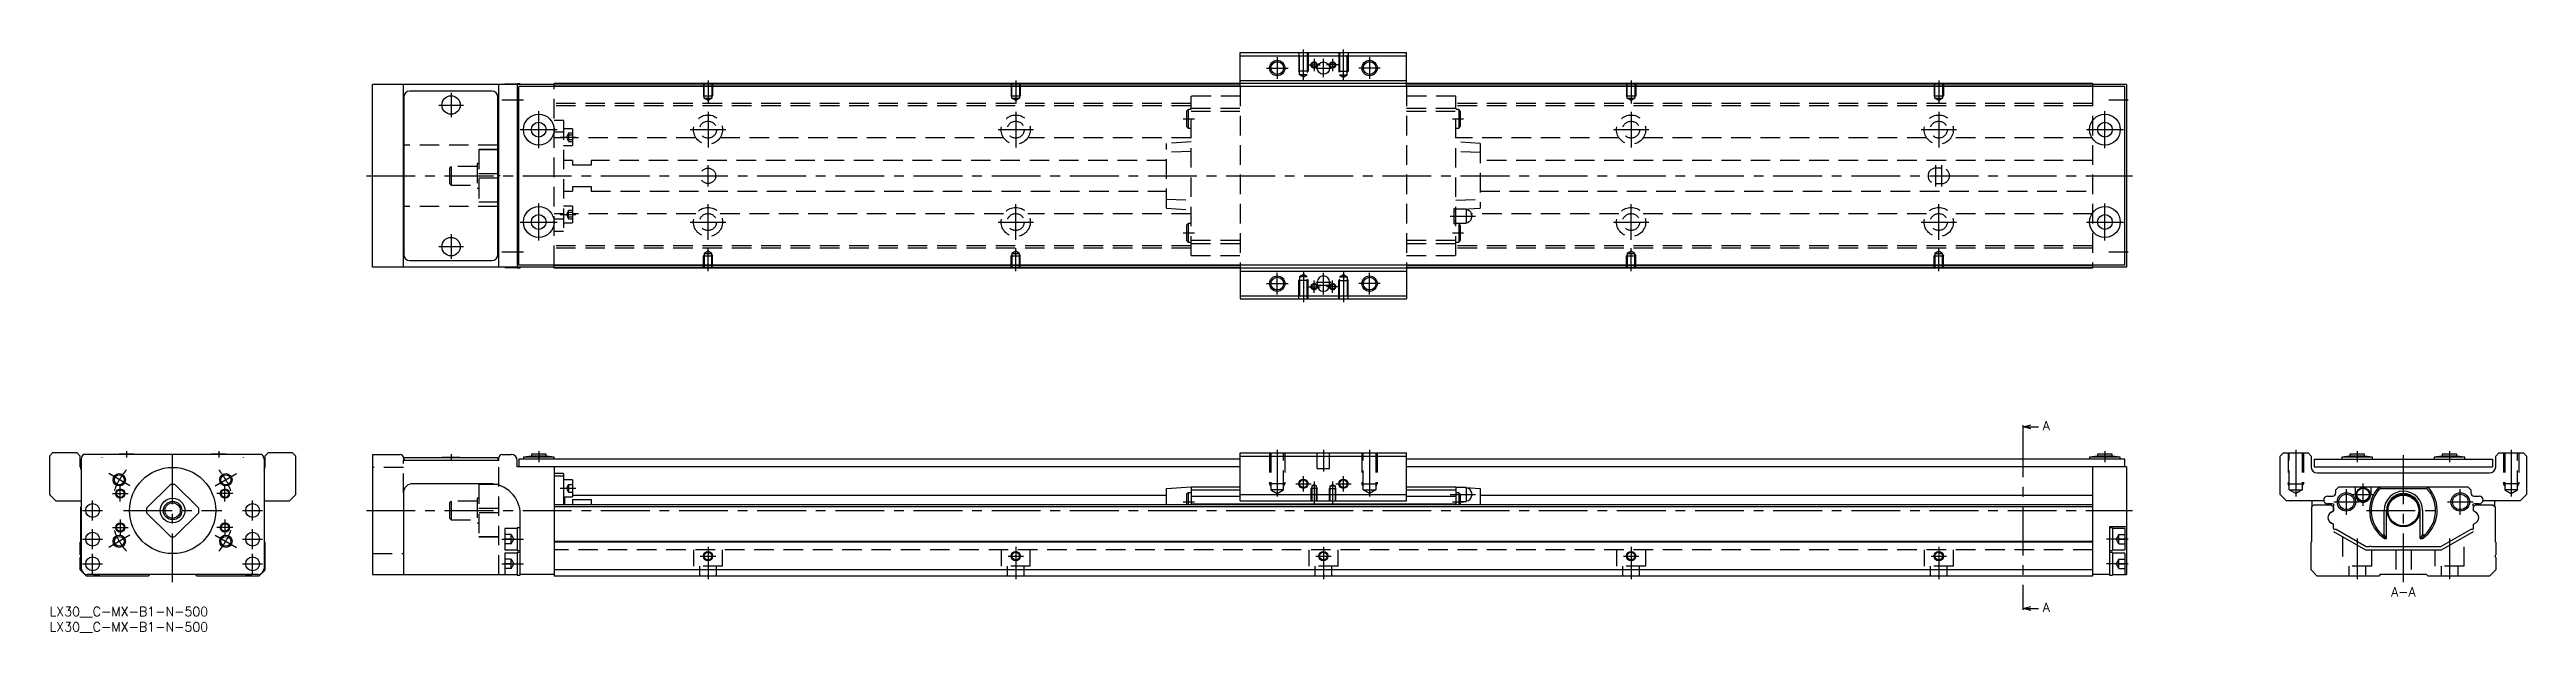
# Model space of a CAD drawing. Extents: x 0 to 805, y -8 to 181.
import ezdxf

# ---------------------------------------------------------------- set-up
doc = ezdxf.new("R2010")
doc.units = 0
doc.header["$LTSCALE"] = 0.5
doc.linetypes.add('CENTER', pattern=[50.8, 31.75, -6.35, 6.35, -6.35])
doc.linetypes.add('DASHED', pattern=[19.05, 12.7, -6.35])
for name, color, linetype in [('MSM_CENTER', 1, 'CENTER'), ('MSM_CONTINUOUS', 7, 'CONTINUOUS'), ('MSM_DASHED', 4, 'DASHED'), ('MSM_NARROW', 5, 'CONTINUOUS'), ('MSM_PART_NUMBER', 7, 'CONTINUOUS')]:
    doc.layers.add(name, color=color, linetype=linetype)
doc.styles.get("Standard").update_dxf_attribs({"font": 'txt.shx', "height": 3, "bigfont": 'bigfont.shx'})

# ---------------------------------------------------------------- blocks, each defined once
blk = doc.blocks.new('*U2')
at = {"layer": 'MSM_PART_NUMBER'}
blk.add_text('LX30__C-MX-B1-N-500', height=3, dxfattribs=at).set_placement((0, -3))
blk = doc.blocks.new('*U3')
at = {"layer": 'MSM_PART_NUMBER'}
blk.add_text('LX30__C-MX-B1-N-500', height=3, dxfattribs=at).set_placement((0, -8))

msp = doc.modelspace()

# ---------------------------------------------------------------- linework, layer by layer
at = {"layer": 'MSM_CENTER'}
for p, q in [((399, 178.5), (399, 171.5)), ((407.5, 171.09), (407.5, 181)), ((411, 178), (411, 174)), ((414, 172), (414, 178)), ((417, 178), (417, 174)), ((420.5, 171.09), (420.5, 181)), ((429, 178.5), (429, 171.5)), ((214, 171), (214, 163.49)), ((314, 171), (314, 163.49)), ((395.5, 175), (402.5, 175)), ((409, 176), (413, 176)), ((411.5, 175), (416.5, 175)), ((419, 176), (415, 176)), ((432.5, 175), (425.5, 175)), ((514, 171), (514, 163.49)), ((614, 171), (614, 163.49)), ((126.5, 163), (134.5, 163)), ((130.5, 167), (130.5, 159)), ((147, 164.7), (154, 164.7)), ((669.25, 164.7), (675.5, 164.7)), ((153, 155), (165, 155)), ((159, 149), (159, 161)), ((208.25, 155), (219.75, 155)), ((214, 160.75), (214, 149.25)), ((308.25, 155), (319.75, 155)), ((314, 160.75), (314, 149.25)), ((368.42, 158.5), (372.07, 158.5)), ((455.92, 158.5), (459.57, 158.5)), ((508.25, 155), (519.75, 155)), ((514, 160.75), (514, 149.25)), ((608.25, 155), (619.75, 155)), ((614, 160.75), (614, 149.25)), ((662, 155), (674, 155)), ((668, 149), (668, 161)), ((166, 152.55), (171, 152.55)), ((103, 140), (677, 140)), ((214, 136.5), (214, 143.5)), ((613, 136.5), (613, 143.5)), ((615, 136.5), (615, 143.5)), ((159, 119), (159, 131)), ((214, 119.25), (214, 130.75)), ((314, 119.25), (314, 130.75)), ((514, 119.25), (514, 130.75)), ((614, 119.25), (614, 130.75)), ((668, 119), (668, 131)), ((130.5, 121), (130.5, 113)), ((153, 125), (165, 125)), ((166, 127.44), (171, 127.44)), ((208.25, 125), (219.75, 125)), ((308.25, 125), (319.75, 125)), ((368.42, 121.5), (372.07, 121.5)), ((455.21, 126.9), (463.48, 126.9)), ((455.92, 121.5), (459.57, 121.5)), ((508.25, 125), (519.75, 125)), ((608.25, 125), (619.75, 125)), ((662, 125), (674, 125)), ((126.5, 117), (134.5, 117)), ((147, 115.3), (154, 115.3)), ((214, 109), (214, 116.51)), ((314, 109), (314, 116.51)), ((514, 109), (514, 116.51)), ((614, 109), (614, 116.51)), ((669.25, 115.3), (675.5, 115.3)), ((395.5, 105), (402.5, 105)), ((399, 101.5), (399, 108.5)), ((407.5, 108.91), (407.5, 99)), ((411, 102), (411, 106)), ((411.5, 105.5), (416.5, 105.5)), ((414, 101.5), (414, 108.5)), ((417, 102), (417, 106)), ((420.5, 108.91), (420.5, 99)), ((432.5, 105), (425.5, 105)), ((429, 101.5), (429, 108.5)), ((409, 104), (413, 104)), ((411.5, 104.5), (416.5, 104.5)), ((419, 104), (415, 104)), ((641.37, 58), (641.37, 0)), ((17, 48.6), (17, 48.49)), ((25, 50.6), (25, 48.5)), ((40, 8), (40, 51.5)), ((55, 50.6), (55, 48.5)), ((63, 48.49), (63, 48.6)), ((130.5, 49.6), (130.5, 47.49)), ((159, 50.6), (159, 47)), ((399, 51), (399, 35.81)), ((414, 51), (414, 44)), ((429, 51), (429, 35.81)), ((668, 50.6), (668, 47)), ((730, 51), (730, 35.81)), ((750, 50.6), (750, 47)), ((765, 8), (765, 51.5)), ((780, 50.6), (780, 47)), ((800, 51), (800, 35.81)), ((26.14, 39.3), (19.22, 43.3)), ((53.86, 39.3), (60.78, 43.3)), ((407.5, 37.5), (407.5, 42.5)), ((411, 40.76), (411, 33.5)), ((417, 40.76), (417, 33.5)), ((420.5, 37.5), (420.5, 42.5)), ((14, 28.05), (14, 34.55)), ((20.42, 36.8), (25.57, 36.8)), ((23, 34.22), (23, 39.38)), ((59.57, 36.8), (54.42, 36.8)), ((57, 34.22), (57, 39.38)), ((66, 28.05), (66, 34.55)), ((166, 38.55), (171, 38.55)), ((368.42, 34.1), (372.07, 34.1)), ((405, 40), (410, 40)), ((418, 40), (423, 40)), ((455.21, 36.5), (463.48, 36.5)), ((455.92, 34.1), (459.57, 34.1)), ((742.35, 34.1), (750.65, 34.1)), ((746.5, 29.95), (746.5, 38.25)), ((748.27, 36.5), (755.52, 36.5)), ((751.9, 32.87), (751.9, 40.12)), ((779.35, 34.1), (787.65, 34.1)), ((783.5, 29.95), (783.5, 38.25)), ((10.75, 31.3), (17.25, 31.3)), ((14, 18.75), (14, 25.25)), ((20.42, 25.8), (25.57, 25.8)), ((23, 28.38), (23, 23.23)), ((24, 31.3), (56, 31.3)), ((59.57, 25.8), (54.42, 25.8)), ((57, 28.38), (57, 23.23)), ((62.75, 31.3), (69.25, 31.3)), ((66, 18.75), (66, 25.25)), ((103, 31.3), (677, 31.3)), ((753, 31.3), (777, 31.3)), ((10.75, 22), (17.25, 22)), ((14, 10.75), (14, 17.25)), ((26.14, 23.3), (19.22, 19.3)), ((53.86, 23.3), (60.78, 19.3)), ((62.75, 22), (69.25, 22)), ((66, 10.75), (66, 17.25)), ((147, 22), (154, 22)), ((211.5, 16.5), (216.5, 16.5)), ((214, 19.5), (214, 9)), ((311.5, 16.5), (316.5, 16.5)), ((314, 19.5), (314, 9)), ((411.5, 16.5), (416.5, 16.5)), ((414, 19.5), (414, 9)), ((511.5, 16.5), (516.5, 16.5)), ((514, 19.5), (514, 9)), ((611.5, 16.5), (616.5, 16.5)), ((614, 19.5), (614, 9)), ((675.5, 22), (668.5, 22)), ((750, 22.18), (750, 9)), ((780, 22.18), (780, 9)), ((10.75, 14), (17.25, 14)), ((62.75, 14), (69.25, 14)), ((147, 14), (154, 14)), ((675.5, 14), (668.5, 14))]:
    msp.add_line(p, q, dxfattribs=at)
for start, end in [(138.53845, 161.46155), (18.53845, 41.46155), (198.53845, 221.46155), (318.53845, 341.46155)]:
    msp.add_arc((40, 31.3), 20, start, end, dxfattribs=at)
at = {"layer": 'MSM_CONTINUOUS'}
for p, q in [((387, 169), (387, 180)), ((387, 180), (441, 180)), ((387, 179), (441, 179)), ((441, 169), (441, 180)), ((105, 110.3), (105, 169.7)), ((164, 169.7), (105, 169.7)), ((115, 110.3), (115, 169.7)), ((146, 110.3), (146, 169.7)), ((148, 169.75), (148, 169.7)), ((152, 169.75), (148, 169.75)), ((153, 169.9), (152, 169.9)), ((152, 169.9), (152, 110.1)), ((153, 169.9), (153, 169.7)), ((164, 169), (164, 170)), ((664, 170), (164, 170)), ((387, 169.8), (164, 169.8)), ((387, 169.1), (164, 169.1)), ((387, 171), (441, 171)), ((664, 169.8), (441, 169.8)), ((664, 169.1), (441, 169.1)), ((664, 170), (664, 169)), ((675, 169.7), (664, 169.7)), ((675, 169.7), (675, 110.3)), ((115.1, 165.5), (115.1, 114.5)), ((143.7, 167.5), (117.1, 167.5)), ((145.7, 114.5), (145.7, 165.5)), ((152.5, 111), (152.5, 169)), ((674.5, 169), (152.5, 169)), ((674.5, 111), (674.5, 169)), ((115, 158.2), (115.1, 158.2)), ((145.7, 158.2), (146, 158.2)), ((115.1, 150), (115, 150)), ((146, 150), (145.7, 150)), ((146, 148.5), (145.7, 148.5)), ((146, 148.47), (145.7, 148.47)), ((145.7, 140.72), (146, 140.72)), ((146, 139.28), (145.7, 139.28)), ((115.1, 130), (115, 130)), ((146, 131.53), (145.7, 131.53)), ((146, 131.5), (145.7, 131.5)), ((146, 130), (145.7, 130)), ((115.1, 121.8), (115, 121.8)), ((146, 121.8), (145.7, 121.8)), ((164, 110.3), (105, 110.3)), ((117.1, 112.5), (143.7, 112.5)), ((148, 110.3), (148, 110.25)), ((148, 110.25), (152, 110.25)), ((152, 110.1), (153, 110.1)), ((674.5, 111), (152.5, 111)), ((153, 110.3), (153, 110.1)), ((164, 110), (164, 111)), ((387, 110.9), (164, 110.9)), ((387, 110.2), (164, 110.2)), ((664, 110), (164, 110)), ((387, 111), (387, 100)), ((387, 109), (441, 109)), ((412, 105.5), (412, 104.5)), ((416, 104.5), (416, 105.5)), ((441, 111), (441, 100)), ((664, 110.9), (441, 110.9)), ((664, 110.2), (441, 110.2)), ((664, 111), (664, 110)), ((675, 110.3), (664, 110.3)), ((387, 101), (441, 101)), ((387, 100), (441, 100)), ((641.37, 58.5), (643.87, 59.17)), ((641.37, 59), (641.37, 58)), ((643.87, 57.83), (641.37, 58.5)), ((641.37, 58.5), (646.38, 58.5)), ((1, 50), (0, 49)), ((0, 49), (0, 36.5)), ((9, 50), (1, 50)), ((10, 49), (9, 50)), ((10, 45.5), (10, 49)), ((69.02, 49.5), (10.98, 49.5)), ((22.6, 49.6), (22.6, 49.5)), ((27.4, 49.6), (22.6, 49.6)), ((27.4, 49.5), (27.4, 49.6)), ((52.6, 49.6), (52.6, 49.5)), ((57.4, 49.6), (52.6, 49.6)), ((57.4, 49.5), (57.4, 49.6)), ((71, 50), (70, 49)), ((70, 49), (70, 45.5)), ((79, 50), (71, 50)), ((80, 49), (79, 50)), ((80, 36.5), (80, 49)), ((105, 49.5), (105, 10.5)), ((105, 49.5), (114, 49.5)), ((115, 48.5), (115, 47.5)), ((115.1, 48.5), (115.1, 47.5)), ((115.1, 48.5), (145.7, 48.5)), ((127.5, 48.6), (133.5, 48.6)), ((127.5, 48.6), (127.5, 48.5)), ((133.5, 48.5), (133.5, 48.6)), ((145.7, 48.5), (145.7, 47.5)), ((146, 47.5), (146, 48.5)), ((147, 49.5), (150, 49.5)), ((156.6, 49), (154, 48.6)), ((154, 48.6), (154, 48)), ((164, 48.6), (154, 48.6)), ((156.6, 49.6), (156.6, 49)), ((161.4, 49.6), (156.6, 49.6)), ((161.4, 49), (156.6, 49)), ((161.4, 49), (161.4, 49.6)), ((164, 48.6), (161.4, 49)), ((164, 48), (164, 48.6)), ((387, 50), (441, 50)), ((387, 34.5), (387, 50)), ((387, 49), (441, 49)), ((441, 34.5), (441, 50)), ((665.6, 49), (663, 48.6)), ((663, 48.6), (663, 48)), ((673, 48.6), (663, 48.6)), ((665.6, 49.6), (665.6, 49)), ((670.4, 49.6), (665.6, 49.6)), ((670.4, 49), (665.6, 49)), ((670.4, 49), (670.4, 49.6)), ((673, 48.6), (670.4, 49)), ((673, 48), (673, 48.6)), ((725, 49), (726, 50)), ((725, 36.5), (725, 49)), ((726, 50), (734, 50)), ((734, 50), (735, 49)), ((735, 49), (735, 45.5)), ((747.6, 49), (745, 48.6)), ((745, 48.6), (745, 48)), ((755, 48.6), (745, 48.6)), ((752.4, 49.6), (747.6, 49.6)), ((747.6, 49.6), (747.6, 49)), ((752.4, 49), (747.6, 49)), ((752.4, 49), (752.4, 49.6)), ((755, 48.6), (752.4, 49)), ((755, 48), (755, 48.6)), ((777.6, 49), (775, 48.6)), ((785, 48.6), (775, 48.6)), ((775, 48.6), (775, 48)), ((782.4, 49.6), (777.6, 49.6)), ((777.6, 49.6), (777.6, 49)), ((782.4, 49), (777.6, 49)), ((782.4, 49), (782.4, 49.6)), ((785, 48.6), (782.4, 49)), ((785, 48), (785, 48.6)), ((795, 49), (796, 50)), ((795, 45.5), (795, 49)), ((796, 50), (804, 50)), ((804, 50), (805, 49)), ((805, 49), (805, 36.5)), ((10.3, 48), (10.3, 12.5)), ((69.7, 48), (69.7, 12.5)), ((146, 47.5), (115, 47.5)), ((152, 45.5), (152, 47.5)), ((387, 45.5), (152, 45.5)), ((152.5, 48), (152.5, 45.5)), ((387, 48), (152.5, 48)), ((164, 45.5), (164, 10)), ((167, 43.3), (164, 43.3)), ((167, 42.45), (164, 42.45)), ((167, 43.3), (167, 33.2)), ((170, 41.3), (167, 41.3)), ((170, 41.3), (170, 35.8)), ((674.5, 48), (441, 48)), ((675, 45.5), (441, 45.5)), ((664, 45.5), (664, 10)), ((674.5, 45.5), (674.5, 48)), ((675, 45.5), (675, 10.5)), ((736, 48), (794, 48)), ((736, 48), (736, 45.5)), ((736, 45.5), (794, 45.5)), ((737, 43.5), (793, 43.5)), ((794, 48), (794, 45.5)), ((0, 36.5), (2, 34.5)), ((2, 34.5), (10.3, 34.5)), ((10.2, 32.5), (10.3, 32.6)), ((10.2, 21.2), (10.2, 32.5)), ((39.28, 39.77), (31.53, 32.02)), ((48.47, 32.02), (40.72, 39.77)), ((69.7, 34.5), (78, 34.5)), ((69.7, 32.6), (69.8, 32.5)), ((69.8, 32.5), (69.8, 21.2)), ((78, 34.5), (80, 36.5)), ((115, 37), (115, 10.5)), ((143, 40), (118, 40)), ((664, 33.2), (164, 33.2)), ((664, 32.5), (164, 32.5)), ((167, 35.8), (170, 35.8)), ((167.5, 33.2), (167.5, 35.8)), ((170, 36.3), (363, 36.3)), ((170, 34.87), (176, 34.87)), ((170, 34.87), (170, 33.2)), ((176, 34.87), (176, 33.2)), ((363, 38.5), (371, 39)), ((363, 33.2), (363, 38.5)), ((370, 37.1), (369.5, 36.6)), ((369.5, 36.6), (369.5, 33.2)), ((371, 37.1), (370, 37.1)), ((370, 37.1), (370, 33.2)), ((371, 39), (387, 39)), ((371, 39), (371, 33.2)), ((371, 38), (387, 38)), ((371, 36), (387, 36)), ((371, 33.5), (457, 33.5)), ((387, 36.5), (441, 36.5)), ((387, 34.5), (441, 34.5)), ((441, 39), (457, 39)), ((441, 38), (457, 38)), ((441, 36), (457, 36)), ((457, 39), (465, 38.5)), ((457, 39), (457, 33.2)), ((460.45, 38.75), (457, 38.75)), ((458, 37.1), (457, 37.1)), ((458.5, 36.6), (458, 37.1)), ((458, 37.1), (458, 33.2)), ((458.5, 36.6), (458.5, 33.2)), ((458.5, 34.25), (460.45, 34.25)), ((460.45, 38.75), (460.45, 34.25)), ((462.2, 36.8), (462.2, 36.2)), ((465, 38.5), (465, 33.2)), ((465, 36.3), (664, 36.3)), ((727, 34.5), (725, 36.5)), ((739.13, 34.5), (727, 34.5)), ((735.2, 32.5), (735.9, 33.2)), ((735.2, 21.2), (735.2, 32.5)), ((735.3, 32.6), (735.3, 34.5)), ((735.9, 33.2), (741.55, 33.2)), ((740.35, 36), (742.05, 36)), ((741.75, 33.5), (740.35, 33.5)), ((741.55, 33.2), (742.25, 32.5)), ((741.55, 33.2), (742.25, 32.5)), ((742.2, 32.55), (742.2, 32.7)), ((742.25, 32.5), (742.2, 32.55)), ((742.25, 31.15), (742.25, 32.5)), ((742.25, 32.5), (742.25, 31.15)), ((743.05, 38), (744.05, 39)), ((743.05, 37), (743.05, 38)), ((744.05, 39), (785.95, 39)), ((749.4, 36.5), (749.4, 39)), ((754.4, 39), (754.4, 36.5)), ((757.14, 39), (757.4, 38.5)), ((757.4, 38.5), (772.6, 38.5)), ((772.6, 38.5), (772.86, 39)), ((785.95, 39), (786.95, 38)), ((786.95, 38), (786.95, 37)), ((787.75, 32.5), (788.45, 33.2)), ((787.75, 32.5), (788.45, 33.2)), ((787.75, 31.15), (787.75, 32.5)), ((787.8, 32.7), (787.8, 32.55)), ((787.95, 36), (789.65, 36)), ((789.65, 33.5), (788.25, 33.5)), ((788.45, 33.2), (794.1, 33.2)), ((803, 34.5), (790.87, 34.5)), ((794.1, 33.2), (794.8, 32.5)), ((794.7, 32.6), (794.7, 34.5)), ((794.8, 32.5), (794.8, 21.2)), ((805, 36.5), (803, 34.5)), ((31.53, 30.58), (39.28, 22.83)), ((40.72, 22.83), (48.47, 30.58)), ((152, 25.5), (148, 25.5)), ((148, 25.5), (148, 18.5)), ((153, 25.65), (152, 25.65)), ((152, 25.65), (152, 18.35)), ((153, 10.35), (153, 30)), ((675, 26), (669.5, 26)), ((669.5, 26), (669.5, 10.35)), ((670.5, 25.65), (669.5, 25.65)), ((670.5, 25.65), (670.5, 18.35)), ((674.5, 25.5), (670.5, 25.5)), ((674.5, 25.5), (674.5, 18.5)), ((742.25, 31.15), (741.5, 30.72)), ((742.25, 26.85), (741.5, 27.28)), ((741.6, 30.78), (742.25, 31.15)), ((741.6, 27.22), (742.25, 26.85)), ((742.25, 25.45), (742.25, 26.85)), ((742.25, 24.5), (752.64, 18.5)), ((743.1, 25.16), (742.7, 25.16)), ((752.91, 19.5), (743.1, 25.16)), ((758.74, 23.45), (758.74, 31.3)), ((759.5, 22.2), (759.5, 31.3)), ((770.5, 22.2), (770.5, 31.3)), ((771.26, 31.3), (771.26, 23.45)), ((786.9, 25.16), (777.09, 19.5)), ((777.36, 18.5), (787.75, 24.5)), ((787.3, 25.16), (786.9, 25.16)), ((788.4, 30.78), (787.75, 31.15)), ((787.75, 26.85), (788.5, 27.28)), ((787.75, 25.45), (787.75, 26.85)), ((788.4, 30.78), (788.49, 30.73)), ((10, 21), (10.2, 21.2)), ((10, 16.9), (10, 21)), ((69.8, 21.2), (70, 21)), ((70, 21), (70, 12)), ((148, 18.5), (152, 18.5)), ((152, 17.5), (148, 17.5)), ((148, 17.5), (148, 10.5)), ((152, 18.35), (153, 18.35)), ((153, 17.65), (152, 17.65)), ((152, 17.65), (152, 10.35)), ((664, 21.2), (164, 21.2)), ((664, 21), (164, 21)), ((669.5, 18.35), (670.5, 18.35)), ((670.5, 17.65), (669.5, 17.65)), ((670.5, 18.5), (674.5, 18.5)), ((670.5, 17.65), (670.5, 10.35)), ((674.5, 17.5), (670.5, 17.5)), ((674.5, 17.5), (674.5, 10.5)), ((735, 21), (735.2, 21.2)), ((735, 12), (735, 21)), ((752.64, 18.5), (777.36, 18.5)), ((753.85, 19.5), (752.91, 19.5)), ((777.09, 19.5), (754.65, 19.5)), ((758.07, 23.45), (758.74, 23.45)), ((759.5, 22.2), (758.74, 23.45)), ((758.82, 22.2), (759.5, 22.2)), ((771.26, 23.45), (770.5, 22.2)), ((770.5, 22.2), (771.18, 22.2)), ((771.26, 23.45), (771.93, 23.45)), ((794.8, 21.2), (795, 21)), ((795, 21), (795, 16.9)), ((10, 12), (10, 16.1)), ((10.7, 11.3), (10, 12)), ((12, 10), (11.1, 10.9)), ((32, 10), (12, 10)), ((67.7, 10.5), (12.3, 10.5)), ((32.5, 10.5), (32, 10)), ((48, 10), (47.5, 10.5)), ((68, 10), (48, 10)), ((68.9, 10.9), (68, 10)), ((70, 12), (69.3, 11.3)), ((105, 10.5), (152, 10.5)), ((152, 10.35), (153, 10.35)), ((164, 10.5), (153, 10.5)), ((664, 12), (164, 12)), ((664, 10), (164, 10)), ((669.5, 10.5), (664, 10.5)), ((669.5, 10.35), (670.5, 10.35)), ((670.5, 10.5), (675, 10.5)), ((737, 10), (735, 12)), ((757, 10), (737, 10)), ((757.5, 10.5), (757, 10)), ((772.5, 10.5), (757.5, 10.5)), ((773, 10), (772.5, 10.5)), ((793, 10), (773, 10)), ((795, 12), (793, 10)), ((795, 16.1), (795, 12)), ((641.37, -0.5), (643.87, 0.17)), ((641.37, 0), (641.37, -1)), ((643.87, -1.17), (641.37, -0.5)), ((641.37, -0.5), (646.38, -0.5))]:
    msp.add_line(p, q, dxfattribs=at)
for centre, radius in [((399, 175), 2.07), ((414, 175), 2), ((429, 175), 2.07), ((130.5, 163), 3), ((159, 155), 5), ((159, 155), 2.4), ((668, 155), 5), ((668, 155), 2.4), ((159, 125), 5), ((668, 125), 5), ((159, 125), 2.4), ((668, 125), 2.4), ((130.5, 117), 3), ((399, 105), 2.07), ((429, 105), 2.07), ((22.68, 41.3), 1.62), ((40, 31.3), 14), ((57.32, 41.3), 1.62), ((407.5, 40), 1.23), ((420.5, 40), 1.23), ((14, 31.3), 2.25), ((23, 36.8), 1.23), ((40, 31.3), 4), ((40, 31.3), 3), ((40, 31.3), 2.5), ((57, 36.8), 1.23), ((66, 31.3), 2.25), ((746.5, 34.1), 3), ((746.5, 34.1), 2.5), ((751.9, 36.5), 2.25), ((751.9, 36.5), 2.05), ((765, 31.3), 5.3), ((765, 31.3), 5), ((783.5, 34.1), 3), ((783.5, 34.1), 2.5), ((14, 22), 2.25), ((23, 25.8), 1.23), ((57, 25.8), 1.23), ((66, 22), 2.25), ((14, 14), 2.25), ((22.68, 21.3), 1.62), ((57.32, 21.3), 1.62), ((66, 14), 2.25), ((214, 16.5), 1.23), ((314, 16.5), 1.23), ((414, 16.5), 1.23), ((514, 16.5), 1.23), ((614, 16.5), 1.23)]:
    msp.add_circle(centre, radius, dxfattribs=at)
for centre, radius, start, end in [((117.1, 165.5), 2, 90, 180), ((143.7, 165.5), 2, 0, 90), ((117.1, 114.5), 2, 180, 270), ((143.7, 114.5), 2, 270, 0), ((414, 105.5), 2, 0, 180), ((414, 104.5), 2, 180, 0), ((12.3, 48), 2, 131.40962, 180), ((67.7, 48), 2, 0, 48.59038), ((114, 48.5), 1, 0, 90), ((147, 48.5), 1, 90, 180), ((150, 47.5), 2, 0, 90), ((12, 45.5), 2, 180, 211.78833), ((68, 45.5), 2, 328.21167, 0), ((737, 45.5), 2, 180, 270), ((793, 45.5), 2, 270, 0), ((40, 31.3), 8.5, 85.11917, 94.88083), ((118, 37), 3, 90, 180), ((143, 30), 10, 0, 90), ((460.45, 36.8), 1.75, 0, 90), ((460.45, 36.2), 1.75, 270, 0), ((740.35, 34.75), 1.25, 90, 270), ((741.75, 32.5), 1, 41.23398, 90), ((742.05, 37), 1, 270, 0), ((742.7, 32.7), 0.5, 113.32535, 180), ((751.9, 36.5), 2.5, 180, 0), ((765, 31.3), 11, 135.573, 235.81959), ((765, 31.3), 10.47, 136.57129, 228.55525), ((765, 31.3), 6.26, 0, 180), ((765, 31.3), 5.5, 0, 180), ((765, 31.3), 11, 304.18041, 44.427), ((765, 31.3), 10.47, 311.44475, 43.42871), ((787.95, 37), 1, 180, 270), ((788.25, 32.5), 1, 90, 138.76602), ((787.3, 32.7), 0.5, 0, 66.67465), ((789.65, 34.75), 1.25, 270, 90), ((40, 31.3), 8.5, 175.11917, 184.88083), ((40, 31.3), 8.5, 355.11917, 4.88083), ((742.65, 28.85), 2.2, 121.45533, 176.01903), ((742.65, 29.15), 2.2, 183.98097, 241.45517), ((742.65, 28.85), 2.2, 121.38869, 134.53306), ((742.7, 25.66), 0.5, 205.84193, 270), ((787.3, 25.66), 0.5, 270, 334.15807), ((787.35, 28.85), 2.2, 3.98097, 61.45517), ((787.35, 29.15), 2.2, 301.45533, 356.01903), ((9.7, 16.5), 0.5, 306.8699, 53.1301), ((40, 31.3), 8.5, 265.11917, 274.88083), ((754.25, 19.2), 0.5, 36.8699, 143.1301), ((766, 27.35), 8.83, 206.14749, 215.62533), ((764, 27.35), 8.84, 324.37545, 333.85173), ((795.3, 16.5), 0.5, 126.8699, 233.1301), ((12.3, 12.5), 2, 180, 270), ((15.3, 14), 3.65, 253.51703, 286.48297), ((64.7, 14), 3.65, 253.51703, 286.48297), ((67.7, 12.5), 2, 270, 0)]:
    msp.add_arc(centre, radius, start, end, dxfattribs=at)
at = {"layer": 'MSM_DASHED'}
for p, q in [((406, 180), (406, 174)), ((406.27, 172.8), (406.27, 180)), ((408.73, 180), (408.73, 172.8)), ((409, 180), (409, 174)), ((419, 180), (419, 174)), ((419.27, 180), (419.27, 172.8)), ((421.73, 172.8), (421.73, 180)), ((422, 180), (422, 174)), ((212.5, 170), (212.5, 166)), ((212.77, 165.2), (212.77, 170)), ((215.23, 170), (215.23, 165.2)), ((215.5, 170), (215.5, 166)), ((312.5, 170), (312.5, 166)), ((312.77, 165.2), (312.77, 170)), ((315.23, 170), (315.23, 165.2)), ((315.5, 170), (315.5, 166)), ((409, 174), (406, 174)), ((406.27, 173.53), (406, 174)), ((408.73, 172.8), (406.27, 172.8)), ((407.5, 172.09), (406.27, 172.8)), ((408.73, 172.8), (407.5, 172.09)), ((408.73, 173.53), (409, 174)), ((419, 174), (422, 174)), ((419.27, 173.53), (419, 174)), ((419.27, 172.8), (421.73, 172.8)), ((419.27, 172.8), (420.5, 172.09)), ((420.5, 172.09), (421.73, 172.8)), ((421.73, 173.53), (422, 174)), ((512.5, 170), (512.5, 166)), ((512.77, 165.2), (512.77, 170)), ((515.23, 170), (515.23, 165.2)), ((515.5, 170), (515.5, 166)), ((612.5, 170), (612.5, 166)), ((612.77, 165.2), (612.77, 170)), ((615.23, 170), (615.23, 165.2)), ((615.5, 170), (615.5, 166)), ((164, 111), (164, 169)), ((371, 163.45), (164, 163.45)), ((371, 162.75), (164, 162.75)), ((212.77, 165.53), (212.5, 166)), ((212.5, 166), (215.5, 166)), ((212.77, 165.2), (215.23, 165.2)), ((214, 164.49), (212.77, 165.2)), ((215.23, 165.2), (214, 164.49)), ((215.23, 165.53), (215.5, 166)), ((312.77, 165.53), (312.5, 166)), ((312.5, 166), (315.5, 166)), ((312.77, 165.2), (315.23, 165.2)), ((314, 164.49), (312.77, 165.2)), ((315.23, 165.2), (314, 164.49)), ((315.23, 165.53), (315.5, 166)), ((370, 161.5), (369.5, 161)), ((370, 161.5), (370, 155.5)), ((371, 161.5), (370, 161.5)), ((387, 165.9), (371, 165.9)), ((371, 114.1), (371, 165.9)), ((371, 161.95), (387, 161.95)), ((387, 169), (387, 111)), ((441, 169), (441, 111)), ((457, 165.9), (441, 165.9)), ((441, 161.95), (457, 161.95)), ((457, 114.1), (457, 165.9)), ((664, 163.45), (457, 163.45)), ((664, 162.75), (457, 162.75)), ((458, 161.5), (457, 161.5)), ((458.5, 161), (458, 161.5)), ((458, 161.5), (458, 155.5)), ((512.77, 165.53), (512.5, 166)), ((512.5, 166), (515.5, 166)), ((512.77, 165.2), (515.23, 165.2)), ((514, 164.49), (512.77, 165.2)), ((515.23, 165.2), (514, 164.49)), ((515.23, 165.53), (515.5, 166)), ((612.77, 165.53), (612.5, 166)), ((612.5, 166), (615.5, 166)), ((612.77, 165.2), (615.23, 165.2)), ((614, 164.49), (612.77, 165.2)), ((615.23, 165.2), (614, 164.49)), ((615.23, 165.53), (615.5, 166)), ((664, 169), (664, 111)), ((167, 158), (164, 158)), ((167, 154.13), (164, 154.13)), ((167, 158), (167, 122)), ((170, 155.3), (167, 155.3)), ((168.7, 153.8), (167.98, 152.55)), ((168.7, 154), (170, 154)), ((168.7, 154), (168.7, 151.11)), ((168.7, 153.28), (170, 153.28)), ((170, 155.3), (170, 149.8)), ((369.5, 161), (369.5, 156)), ((369.5, 156), (370, 155.5)), ((370, 155.5), (371, 155.5)), ((371, 160.95), (387, 160.95)), ((441, 160.95), (457, 160.95)), ((457, 155.5), (458, 155.5)), ((458, 155.5), (458.5, 156)), ((458.5, 161), (458.5, 156)), ((145.7, 150), (115.1, 150)), ((139.5, 148.5), (139.5, 131.5)), ((145.7, 148.5), (139.5, 148.5)), ((145.7, 148.47), (139.5, 148.47)), ((167, 152.38), (164, 152.38)), ((167, 149.8), (170, 149.8)), ((170, 145), (167, 145)), ((168.7, 151.3), (167.98, 152.55)), ((168.7, 151.83), (170, 151.83)), ((168.7, 151.11), (170, 151.11)), ((210.05, 152.36), (170, 152.36)), ((170, 145), (170, 143.5)), ((176, 145), (176, 143.5)), ((363, 145), (176, 145)), ((310.05, 152.36), (217.95, 152.36)), ((371, 152.36), (317.95, 152.36)), ((371, 151), (363, 150.47)), ((363, 129.53), (363, 150.47)), ((371, 147.86), (363, 147.6)), ((510.05, 152.36), (457, 152.36)), ((465, 150.47), (457, 151)), ((465, 147.6), (457, 147.86)), ((465, 150.47), (465, 129.53)), ((664, 145), (465, 145)), ((610.05, 152.36), (517.95, 152.36)), ((664, 152.36), (617.95, 152.36)), ((130.5, 143), (130, 142.5)), ((130, 142.5), (130, 137.5)), ((130, 137.5), (130.5, 137)), ((130.5, 143), (130.5, 137)), ((139, 143), (130.5, 143)), ((130.5, 137), (139, 137)), ((139, 144), (139, 136)), ((139.5, 144), (139, 144)), ((139.5, 140.72), (145.7, 140.72)), ((145.7, 139.28), (139.5, 139.28)), ((146.5, 140), (146, 140)), ((176, 143.5), (170, 143.5)), ((615, 142.5), (613, 142.5)), ((613, 137.5), (615, 137.5)), ((145.7, 130), (115.1, 130)), ((139, 136), (139.5, 136)), ((139.5, 131.53), (145.7, 131.53)), ((139.5, 131.5), (145.7, 131.5)), ((167, 135), (170, 135)), ((170, 130.19), (167, 130.19)), ((168.7, 128.89), (170, 128.89)), ((168.7, 126), (168.7, 128.89)), ((170, 136.5), (176, 136.5)), ((170, 136.5), (170, 135)), ((170, 130.19), (170, 124.69)), ((176, 136.5), (176, 135)), ((176, 135), (363, 135)), ((363, 132.4), (371, 132.14)), ((363, 129.53), (371, 129)), ((456.5, 129.4), (457, 129.4)), ((456.5, 124.4), (456.5, 129.4)), ((457, 132.14), (465, 132.4)), ((460.45, 129.15), (457, 129.15)), ((459.26, 129.15), (465, 129.53)), ((460.45, 129.15), (460.45, 124.65)), ((465, 135), (664, 135)), ((167, 127.62), (164, 127.62)), ((167, 125.87), (164, 125.87)), ((164, 122), (167, 122)), ((167, 124.69), (170, 124.69)), ((168.7, 128.69), (167.98, 127.44)), ((168.7, 126.19), (167.98, 127.44)), ((168.7, 128.17), (170, 128.17)), ((168.7, 126.72), (170, 126.72)), ((168.7, 126), (170, 126)), ((210.05, 127.64), (170, 127.64)), ((310.05, 127.64), (217.95, 127.64)), ((371, 127.64), (317.95, 127.64)), ((370, 124.5), (369.5, 124)), ((369.5, 124), (369.5, 119)), ((370, 124.5), (370, 118.5)), ((371, 124.5), (370, 124.5)), ((457, 128.4), (456.5, 128.4)), ((456.5, 125.4), (457, 125.4)), ((456.5, 124.4), (457, 124.4)), ((457, 124.65), (460.45, 124.65)), ((458, 124.5), (457, 124.5)), ((458.5, 124), (458, 124.5)), ((458, 124.5), (458, 118.5)), ((458.5, 124), (458.5, 119)), ((510.05, 127.64), (462.14, 127.64)), ((462.2, 127.2), (462.2, 126.6)), ((610.05, 127.64), (517.95, 127.64)), ((664, 127.64), (617.95, 127.64)), ((371, 117.25), (164, 117.25)), ((371, 116.55), (164, 116.55)), ((212.77, 114.47), (212.5, 114)), ((212.5, 110), (212.5, 114)), ((212.5, 114), (215.5, 114)), ((214, 115.51), (212.77, 114.8)), ((212.77, 114.8), (212.77, 110)), ((212.77, 114.8), (215.23, 114.8)), ((215.23, 114.8), (214, 115.51)), ((215.23, 110), (215.23, 114.8)), ((215.23, 114.47), (215.5, 114)), ((215.5, 110), (215.5, 114)), ((312.77, 114.47), (312.5, 114)), ((312.5, 110), (312.5, 114)), ((312.5, 114), (315.5, 114)), ((314, 115.51), (312.77, 114.8)), ((312.77, 114.8), (312.77, 110)), ((312.77, 114.8), (315.23, 114.8)), ((315.23, 114.8), (314, 115.51)), ((315.23, 110), (315.23, 114.8)), ((315.23, 114.47), (315.5, 114)), ((315.5, 110), (315.5, 114)), ((369.5, 119), (370, 118.5)), ((370, 118.5), (371, 118.5)), ((371, 119.05), (387, 119.05)), ((371, 118.05), (387, 118.05)), ((371, 114.1), (387, 114.1)), ((441, 119.05), (457, 119.05)), ((441, 118.05), (457, 118.05)), ((441, 114.1), (457, 114.1)), ((457, 118.5), (458, 118.5)), ((664, 117.25), (457, 117.25)), ((664, 116.55), (457, 116.55)), ((458, 118.5), (458.5, 119)), ((512.77, 114.47), (512.5, 114)), ((512.5, 110), (512.5, 114)), ((512.5, 114), (515.5, 114)), ((514, 115.51), (512.77, 114.8)), ((512.77, 114.8), (512.77, 110)), ((512.77, 114.8), (515.23, 114.8)), ((515.23, 114.8), (514, 115.51)), ((515.23, 110), (515.23, 114.8)), ((515.23, 114.47), (515.5, 114)), ((515.5, 110), (515.5, 114)), ((612.77, 114.47), (612.5, 114)), ((612.5, 110), (612.5, 114)), ((612.5, 114), (615.5, 114)), ((614, 115.51), (612.77, 114.8)), ((612.77, 114.8), (612.77, 110)), ((612.77, 114.8), (615.23, 114.8)), ((615.23, 114.8), (614, 115.51)), ((615.23, 110), (615.23, 114.8)), ((615.23, 114.47), (615.5, 114)), ((615.5, 110), (615.5, 114)), ((406.27, 106.47), (406, 106)), ((409, 106), (406, 106)), ((406, 100), (406, 106)), ((407.5, 107.91), (406.27, 107.2)), ((406.27, 107.2), (406.27, 100)), ((408.73, 107.2), (406.27, 107.2)), ((408.73, 107.2), (407.5, 107.91)), ((408.73, 100), (408.73, 107.2)), ((408.73, 106.47), (409, 106)), ((409, 100), (409, 106)), ((419.27, 106.47), (419, 106)), ((419, 100), (419, 106)), ((419, 106), (422, 106)), ((419.27, 107.2), (420.5, 107.91)), ((419.27, 100), (419.27, 107.2)), ((419.27, 107.2), (421.73, 107.2)), ((420.5, 107.91), (421.73, 107.2)), ((421.73, 107.2), (421.73, 100)), ((421.73, 106.47), (422, 106)), ((422, 100), (422, 106)), ((396.5, 50), (396.5, 40)), ((396.93, 50), (396.93, 38)), ((401.07, 38), (401.07, 50)), ((401.5, 50), (401.5, 40)), ((412, 45), (412, 50)), ((416, 45), (416, 50)), ((426.5, 50), (426.5, 40)), ((426.93, 38), (426.93, 50)), ((431.07, 50), (431.07, 38)), ((431.5, 50), (431.5, 40)), ((727.5, 50), (727.5, 40)), ((727.93, 38), (727.93, 50)), ((732.07, 50), (732.07, 38)), ((732.5, 50), (732.5, 40)), ((797.5, 50), (797.5, 40)), ((797.93, 50), (797.93, 38)), ((802.07, 38), (802.07, 50)), ((802.5, 50), (802.5, 40)), ((115, 45.3), (105, 45.3)), ((115, 37), (115, 47.5)), ((146, 10.5), (146, 47.5)), ((412, 45), (416, 45)), ((130.5, 34.3), (130, 33.8)), ((130, 33.8), (130, 28.8)), ((130.5, 34.3), (130.5, 28.3)), ((139, 34.3), (130.5, 34.3)), ((139, 35.3), (139, 27.3)), ((139.5, 35.3), (139, 35.3)), ((139.5, 39.8), (139.5, 22.8)), ((146, 39.8), (139.5, 39.8)), ((146, 39.77), (139.5, 39.77)), ((168.7, 39.8), (167.98, 38.55)), ((168.7, 37.3), (167.98, 38.55)), ((168.7, 39.8), (170, 39.8)), ((168.7, 39.8), (168.7, 37.3)), ((168.7, 38.55), (170, 38.55)), ((168.7, 37.3), (170, 37.3)), ((401.5, 40), (396.5, 40)), ((396.93, 39.25), (396.5, 40)), ((401.07, 38), (396.93, 38)), ((396.93, 38), (399, 36.81)), ((399, 36.81), (401.07, 38)), ((401.07, 39.25), (401.5, 40)), ((410.22, 38.87), (410, 38.5)), ((412, 38.5), (410, 38.5)), ((410, 34.5), (410, 38.5)), ((411, 39.76), (410.22, 39.31)), ((411.78, 39.31), (410.22, 39.31)), ((410.22, 39.31), (410.22, 34.5)), ((411.78, 39.31), (411, 39.76)), ((411.78, 34.5), (411.78, 39.31)), ((411.78, 38.87), (412, 38.5)), ((412, 34.5), (412, 38.5)), ((416.22, 38.87), (416, 38.5)), ((416, 34.5), (416, 38.5)), ((416, 38.5), (418, 38.5)), ((416.22, 39.31), (417, 39.76)), ((416.22, 39.31), (417.78, 39.31)), ((416.22, 34.5), (416.22, 39.31)), ((417, 39.76), (417.78, 39.31)), ((417.78, 39.31), (417.78, 34.5)), ((417.78, 38.87), (418, 38.5)), ((418, 34.5), (418, 38.5)), ((426.5, 40), (431.5, 40)), ((426.93, 39.25), (426.5, 40)), ((426.93, 38), (431.07, 38)), ((429, 36.81), (426.93, 38)), ((431.07, 38), (429, 36.81)), ((431.07, 39.25), (431.5, 40)), ((727.5, 40), (732.5, 40)), ((727.93, 39.25), (727.5, 40)), ((730, 36.81), (727.93, 38)), ((727.93, 38), (732.07, 38)), ((732.07, 38), (730, 36.81)), ((732.07, 39.25), (732.5, 40)), ((802.5, 40), (797.5, 40)), ((797.93, 39.25), (797.5, 40)), ((797.93, 38), (800, 36.81)), ((802.07, 38), (797.93, 38)), ((800, 36.81), (802.07, 38)), ((802.07, 39.25), (802.5, 40)), ((130, 28.8), (130.5, 28.3)), ((130.5, 28.3), (139, 28.3)), ((139, 27.3), (139.5, 27.3)), ((139.5, 32.02), (146, 32.02)), ((146, 30.58), (139.5, 30.58)), ((105, 17.3), (115, 17.3)), ((139.5, 22.83), (146, 22.83)), ((139.5, 22.8), (146, 22.8)), ((150, 23.5), (148, 23.5)), ((150, 22), (148, 22)), ((150, 20.5), (148, 20.5)), ((150, 20.5), (150, 23.5)), ((150, 23.5), (150.87, 22)), ((150, 20.5), (150.87, 22)), ((664, 18.5), (164, 18.5)), ((209.25, 18.5), (209.25, 13.2)), ((218.75, 13.2), (218.75, 18.5)), ((309.25, 18.5), (309.25, 13.2)), ((318.75, 13.2), (318.75, 18.5)), ((409.25, 18.5), (409.25, 13.2)), ((418.75, 13.2), (418.75, 18.5)), ((509.25, 18.5), (509.25, 13.2)), ((518.75, 13.2), (518.75, 18.5)), ((609.25, 18.5), (609.25, 13.2)), ((618.75, 13.2), (618.75, 18.5)), ((672.5, 23.5), (671.63, 22)), ((672.5, 20.5), (671.63, 22)), ((672.5, 20.5), (672.5, 23.5)), ((672.5, 23.5), (674.5, 23.5)), ((672.5, 22), (674.5, 22)), ((672.5, 20.5), (674.5, 20.5)), ((745.25, 22.77), (745.25, 13.2)), ((754.75, 13.2), (754.75, 18.5)), ((762.5, 18.5), (762.5, 10.5)), ((767.5, 18.5), (767.5, 10.5)), ((775.25, 18.5), (775.25, 13.2)), ((784.75, 13.2), (784.75, 22.77)), ((150, 15.5), (148, 15.5)), ((150, 14), (148, 14)), ((150, 12.5), (148, 12.5)), ((150, 12.5), (150, 15.5)), ((150, 15.5), (150.87, 14)), ((150, 12.5), (150.87, 14)), ((218.75, 13.2), (209.25, 13.2)), ((211.25, 13.2), (211.25, 10)), ((216.75, 10), (216.75, 13.2)), ((318.75, 13.2), (309.25, 13.2)), ((311.25, 13.2), (311.25, 10)), ((316.75, 10), (316.75, 13.2)), ((418.75, 13.2), (409.25, 13.2)), ((411.25, 13.2), (411.25, 10)), ((416.75, 10), (416.75, 13.2)), ((518.75, 13.2), (509.25, 13.2)), ((511.25, 13.2), (511.25, 10)), ((516.75, 10), (516.75, 13.2)), ((618.75, 13.2), (609.25, 13.2)), ((611.25, 13.2), (611.25, 10)), ((616.75, 10), (616.75, 13.2)), ((672.5, 15.5), (671.63, 14)), ((672.5, 12.5), (671.63, 14)), ((672.5, 12.5), (672.5, 15.5)), ((672.5, 15.5), (674.5, 15.5)), ((672.5, 14), (674.5, 14)), ((672.5, 12.5), (674.5, 12.5)), ((754.75, 13.2), (745.25, 13.2)), ((747.25, 13.2), (747.25, 10)), ((752.75, 10), (752.75, 13.2)), ((784.75, 13.2), (775.25, 13.2)), ((777.25, 13.2), (777.25, 10)), ((782.75, 10), (782.75, 13.2))]:
    msp.add_line(p, q, dxfattribs=at)
for centre, radius in [((411, 176), 1), ((411, 176), 0.784), ((417, 176), 1), ((417, 176), 0.784), ((214, 155), 4.75), ((214, 155), 2.75), ((314, 155), 4.75), ((314, 155), 2.75), ((514, 155), 4.75), ((514, 155), 2.75), ((614, 155), 4.75), ((614, 155), 2.75), ((214, 140), 2.5), ((214, 125), 4.75), ((314, 125), 4.75), ((514, 125), 4.75), ((614, 125), 4.75), ((214, 125), 2.75), ((314, 125), 2.75), ((514, 125), 2.75), ((614, 125), 2.75), ((411, 104), 1), ((411, 104), 0.784), ((417, 104), 1), ((417, 104), 0.784)]:
    msp.add_circle(centre, radius, dxfattribs=at)
for centre, radius, start, end in [((613, 140), 2.5, 90, 270), ((615, 140), 2.5, 270, 90), ((460.45, 127.2), 1.75, 0, 90), ((460.45, 126.6), 1.75, 270, 0)]:
    msp.add_arc(centre, radius, start, end, dxfattribs=at)
at = {"layer": 'MSM_NARROW'}
for centre, radius in [((399, 175), 2.5), ((429, 175), 2.5), ((399, 105), 2.5), ((429, 105), 2.5), ((22.68, 41.3), 2), ((57.32, 41.3), 2), ((407.5, 40), 1.5), ((420.5, 40), 1.5), ((23, 36.8), 1.5), ((57, 36.8), 1.5), ((23, 25.8), 1.5), ((57, 25.8), 1.5), ((22.68, 21.3), 2), ((57.32, 21.3), 2), ((214, 16.5), 1.5), ((314, 16.5), 1.5), ((414, 16.5), 1.5), ((514, 16.5), 1.5), ((614, 16.5), 1.5)]:
    msp.add_circle(centre, radius, dxfattribs=at)

# ---------------------------------------------------------------- block references
at = {"layer": 'MSM_CONTINUOUS'}
for name in ['*U2', '*U3']:
    msp.add_blockref(name, (0, 0), dxfattribs=at)

# ---------------------------------------------------------------- texts
at = {"layer": 'MSM_PART_NUMBER'}
for s, p in [('A', (647.79, 57.37)), ('A', (647.79, -1.63)), ('A-A', (761.01, 3.36))]:
    msp.add_text(s, height=3, dxfattribs=at).set_placement(p)

doc.saveas('drawing.dxf')
